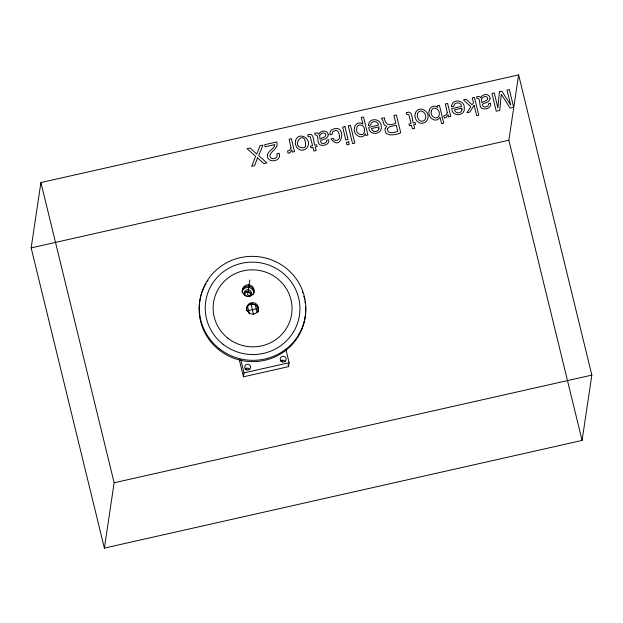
<?xml version="1.0" encoding="UTF-8"?>
<svg xmlns="http://www.w3.org/2000/svg" width="623" height="623" viewBox="0 0 623 623"><rect width="100%" height="100%" fill="white"/><g stroke="black" fill="none" stroke-linecap="round" stroke-linejoin="round"><path stroke-width="0.93" d="M31.15 247.892L40.916 182.57L518.624 74.9L591.85 375.108L582.084 440.43L104.376 548.1L31.15 247.892L508.859 140.222L518.624 74.9M104.376 548.1L114.141 482.778L40.916 182.57M244.395 293.916L244.59 292.608M247.588 294.881L249.815 280M248.67 296.509L248.865 295.201M285.926 349.596L289.127 362.726L288.542 366.651L243.445 376.814L244.029 372.889L240.828 359.759M305.613 145.899C305.768 126.321 288.293 148.056 303.946 147.783A3.115 3.037 8.5 0 0 305.613 145.899M246.474 309.444C246.809 299.912 262.485 304.554 257.431 312.715M247.276 310.807L258.148 308.354M244.029 372.889L289.127 362.726M114.141 482.778L591.85 375.108M508.859 140.222L582.084 440.43M288.083 364.774L288.542 366.651M281.915 360.226L282.375 362.103M255.22 304.631L257.042 312.107M251.022 304.024L253.538 314.342M247.541 306.36L249.364 313.836M246.412 368.224L246.864 370.101M239.325 359.93L243.445 376.814M244.068 294.391A3.551 3.465 8.5 0 1 248.18 291.463A3.551 3.465 8.5 0 1 251.069 295.598M246.319 296.252A3.551 3.465 8.5 0 1 245.641 290.404A3.551 3.465 8.5 0 1 251.318 292.413A3.551 3.465 8.5 0 1 247.012 296.493M242.176 291.447A5.918 5.771 8.5 0 1 253.763 293.34M253.88 292.833A5.918 5.771 8.5 0 1 253.654 293.706M253.242 294.632A5.918 5.771 8.5 0 1 253.031 294.975M242.176 292.53A5.918 5.771 8.5 0 1 248.001 286.05A5.918 5.771 8.5 0 1 253.927 292.53M305.566 306.944A53.298 51.95 8.5 0 1 248.593 361.472A53.298 51.95 8.5 0 1 200.209 298.83M200.404 297.942A53.298 51.95 8.5 0 1 200.84 296.182M201.081 295.31A53.298 51.95 8.5 0 1 201.611 293.573M201.899 292.709A53.298 51.95 8.5 0 1 202.202 291.86M202.522 291.003A53.298 51.95 8.5 0 1 203.955 287.67M204.344 286.845A53.298 51.95 8.5 0 1 205.177 285.233M205.621 284.438A53.298 51.95 8.5 0 1 206.073 283.644M207.514 281.323A53.298 51.95 8.5 0 1 208.02 280.568M302.319 291.883A53.298 51.95 8.5 0 1 302.63 292.74M303.744 296.213A53.298 51.95 8.5 0 1 303.985 297.085M304.413 298.853A53.298 51.95 8.5 0 1 304.608 299.749M304.943 301.532A53.298 51.95 8.5 0 1 305.215 303.331M246.552 310.55A5.918 5.771 8.5 0 1 253.024 303.915A5.918 5.771 8.5 0 1 257.899 311.812M244.714 295.528A2.959 2.889 8.5 0 1 248.055 292.031A2.959 2.889 8.5 0 1 250.111 296.408M280.568 360.927A2.959 2.889 8.5 0 1 285.202 361.683M245.065 368.933A2.959 2.889 8.5 0 1 249.698 369.688M368.536 124.764L368.528 125.558L370.716 125.067C370.81 120.48 378.216 120.356 378.473 125.13L368.761 127.318C368.699 136.009 382.6 135.004 381.221 126.555C381.868 118.822 369.532 116.828 368.536 124.764M451.574 106.05L451.566 106.844L453.754 106.354C453.848 101.767 461.254 101.642 461.511 106.416L451.8 108.604C451.737 117.295 465.646 116.283 464.26 107.834C464.906 100.108 452.571 98.107 451.574 106.05M364.424 130.347C365.187 137.621 355.04 134.63 356.722 128.502C356.87 122.443 365.561 124.896 364.424 130.347M354.464 127.746C352.454 134.21 361.807 140.962 365.358 133.774L365.771 135.495L367.936 135.004L363.536 116.96L361.309 117.459L362.921 124.07C359.892 121.368 354.666 123.775 354.464 127.746M387.498 128.868C386.945 134.763 394.741 132.434 397.762 131.243L396.283 125.168L389.087 126.975L387.498 128.868M328.212 134.848C328.321 138.688 323.399 139.163 320.853 140.518L320.627 141.896L321.826 143.321C323.874 143.858 327.246 142.869 326.678 140.198L328.757 139.731C330.026 144.435 323.321 146.537 319.903 144.785C316.437 142.94 319.506 133.859 315.098 134.95L314.708 133.345L316.188 132.785L318.049 133.205L318.727 134.311C320.315 130.114 327.978 129.607 328.212 134.848M490.067 98.364C490.184 102.203 485.262 102.678 482.716 104.033L482.482 105.412L483.689 106.844C485.738 107.374 489.11 106.385 488.541 103.714L490.62 103.247C491.89 107.958 485.185 110.061 481.766 108.301C478.3 106.455 481.369 97.375 476.961 98.473L476.564 96.861L478.043 96.3L479.912 96.721L480.582 97.834C482.179 93.637 489.834 93.123 490.067 98.364M267.431 154.886C266.239 163.974 282.421 161.933 279.088 153.219L276.83 153.725C279.244 159.177 269.183 160.975 269.923 154.963C271.932 150.439 278.886 148.056 276.799 141.951L264.643 144.692L265.149 146.748L274.813 144.567C274.338 149.17 268.318 150.439 267.431 154.886M339.59 136.102C340.649 140.074 334.45 142.371 333.11 138.329L330.945 138.812C342.3 153.865 347.681 121.415 331.576 129.919A4.673 4.556 8.5 0 0 330.073 132.426L329.972 134.802L332.137 134.311L332.698 131.796L335.556 130.363A2.811 2.741 8.5 0 1 337.666 131.204L338.655 132.543L339.59 136.102M431.42 110.972C429.325 116.485 437.953 121.399 439.215 114.609C440.718 109.609 432.86 104.921 431.42 110.972M499.405 91.776L497.878 107.919L494.273 92.936L491.936 93.466L496.266 111.221L499.755 110.435L501.274 94.252L510.151 108.091L513.679 107.296L509.349 89.541L506.997 90.07L510.712 105.03L501.842 91.231L499.405 91.776M417.597 113.425C416.491 117.023 419.139 122.988 423.578 120.815A3.115 3.037 8.5 0 0 425.244 118.938C427.83 113.993 420.385 107.39 417.597 113.425M429.255 110.442C426.739 116.937 436.022 124.32 440.009 117.163L441.582 123.611L443.747 123.12L439.402 105.303L437.346 105.77L437.751 107.421C434.986 104.648 429.784 106.634 429.255 110.442M295.598 140.525C294.017 145.844 299.11 152.378 304.74 149.575A5.623 5.482 8.5 0 0 307.497 147.044C312.372 138.937 298.682 130.744 295.598 140.525M415.237 113.557C413.649 118.884 418.749 125.418 424.38 122.614A5.623 5.482 8.5 0 0 427.129 120.083C432.012 111.969 418.313 103.776 415.237 113.557M385.209 128.447C383.495 137.558 396.127 134.973 400.729 132.754L396.399 114.998L393.938 115.551L395.792 123.167C389.118 126.282 385.224 124.95 384.329 117.716L381.315 118.393L382.467 119.702L384.181 124.826L386.696 126.391L385.209 128.447M319.638 135.58L320.027 139.163C321.857 137.519 327.316 137.403 325.377 133.75C323.571 132.045 320.51 133.563 319.638 135.58M481.501 99.096L481.883 102.678C483.721 101.035 489.18 100.918 487.241 97.266C485.434 95.56 482.373 97.087 481.501 99.096M291.042 147.963L289.742 150.299L287.577 151L288.138 153.297L290.053 152.682L291.86 149.855L292.405 152.09L294.523 151.615L291.362 138.672L289.142 139.17L291.042 147.963M447.283 112.755L445.975 115.084L443.81 115.785L444.37 118.082L446.294 117.467L448.093 114.64L448.646 116.875L450.756 116.4L447.602 103.457L445.375 103.955L447.283 112.755M378.893 128.463C378.48 132.567 372.048 132.644 371.472 128.533L378.831 126.874L378.893 128.463M461.931 109.749C461.518 113.853 455.086 113.931 454.51 109.819L461.869 108.161L461.931 109.749M257.54 157.86L254.597 165.687L251.669 166.349L255.648 156.318L247.035 148.663L250.096 147.97L256.769 154.169L260.017 145.735L262.992 145.066L258.701 155.633L266.909 162.915L263.833 163.608L257.54 157.86M474.134 105.334L469.758 112.117L466.915 112.755L470.801 106.767L463.473 99.875L466.315 99.236L472.039 104.835L473.503 102.74L472.312 97.889L474.453 97.406L478.783 115.162L476.65 115.644L474.134 105.334M308.494 134.646L307.731 134.981L308.151 136.694L310.254 136.686L312.575 145.673L310.456 146.148L310.893 147.924L313.003 147.449L313.891 151.062L316.141 150.556L315.254 146.942L317.052 146.537L316.616 144.762L314.825 145.167C313.237 142.254 314.436 132.403 308.494 134.646M407.014 112.436L406.251 112.779L406.671 114.492L408.774 114.476L411.094 123.463L408.976 123.946L409.412 125.721L411.523 125.246L412.403 128.86L414.653 128.354L413.773 124.732L415.564 124.335L415.136 122.552L413.345 122.957C411.756 120.052 412.956 110.193 407.014 112.436M344.916 126.601L342.65 127.108L345.796 139.996L348.055 139.482L344.916 126.601M350.476 125.348L348.249 125.846L352.579 143.602L354.806 143.103L350.476 125.348M348.646 141.888L346.38 142.402L346.98 144.863L349.246 144.357L348.646 141.888M227.979 338.258A39.483 38.486 8.5 0 0 291.603 314.374A39.483 38.486 8.5 0 0 238.181 272.391A39.483 38.486 8.5 0 0 227.979 338.258M248.896 312.832A5.918 5.771 8.5 0 0 258.444 309.249A5.918 5.771 8.5 0 0 250.43 302.949A5.918 5.771 8.5 0 0 248.896 312.832M244.551 295.006A5.918 5.771 8.5 0 0 254.091 291.424A5.918 5.771 8.5 0 0 246.077 285.124A5.918 5.771 8.5 0 0 244.551 295.006M223.057 344.246A47.379 46.18 8.5 0 0 299.406 315.581A47.379 46.18 8.5 0 0 235.299 265.196A47.379 46.18 8.5 0 0 223.057 344.246M219.366 348.732A53.298 51.95 8.5 0 0 305.262 316.492A53.298 51.95 8.5 0 0 233.142 259.807A53.298 51.95 8.5 0 0 219.366 348.732M245.532 369.089A2.959 2.889 8.5 0 0 250.516 367.967A2.959 2.889 8.5 0 0 246.996 364.307A2.959 2.889 8.5 0 0 245.532 369.089M281.035 361.083A2.959 2.889 8.5 0 0 286.019 359.962A2.959 2.889 8.5 0 0 282.499 356.301A2.959 2.889 8.5 0 0 281.035 361.083"/></g></svg>
